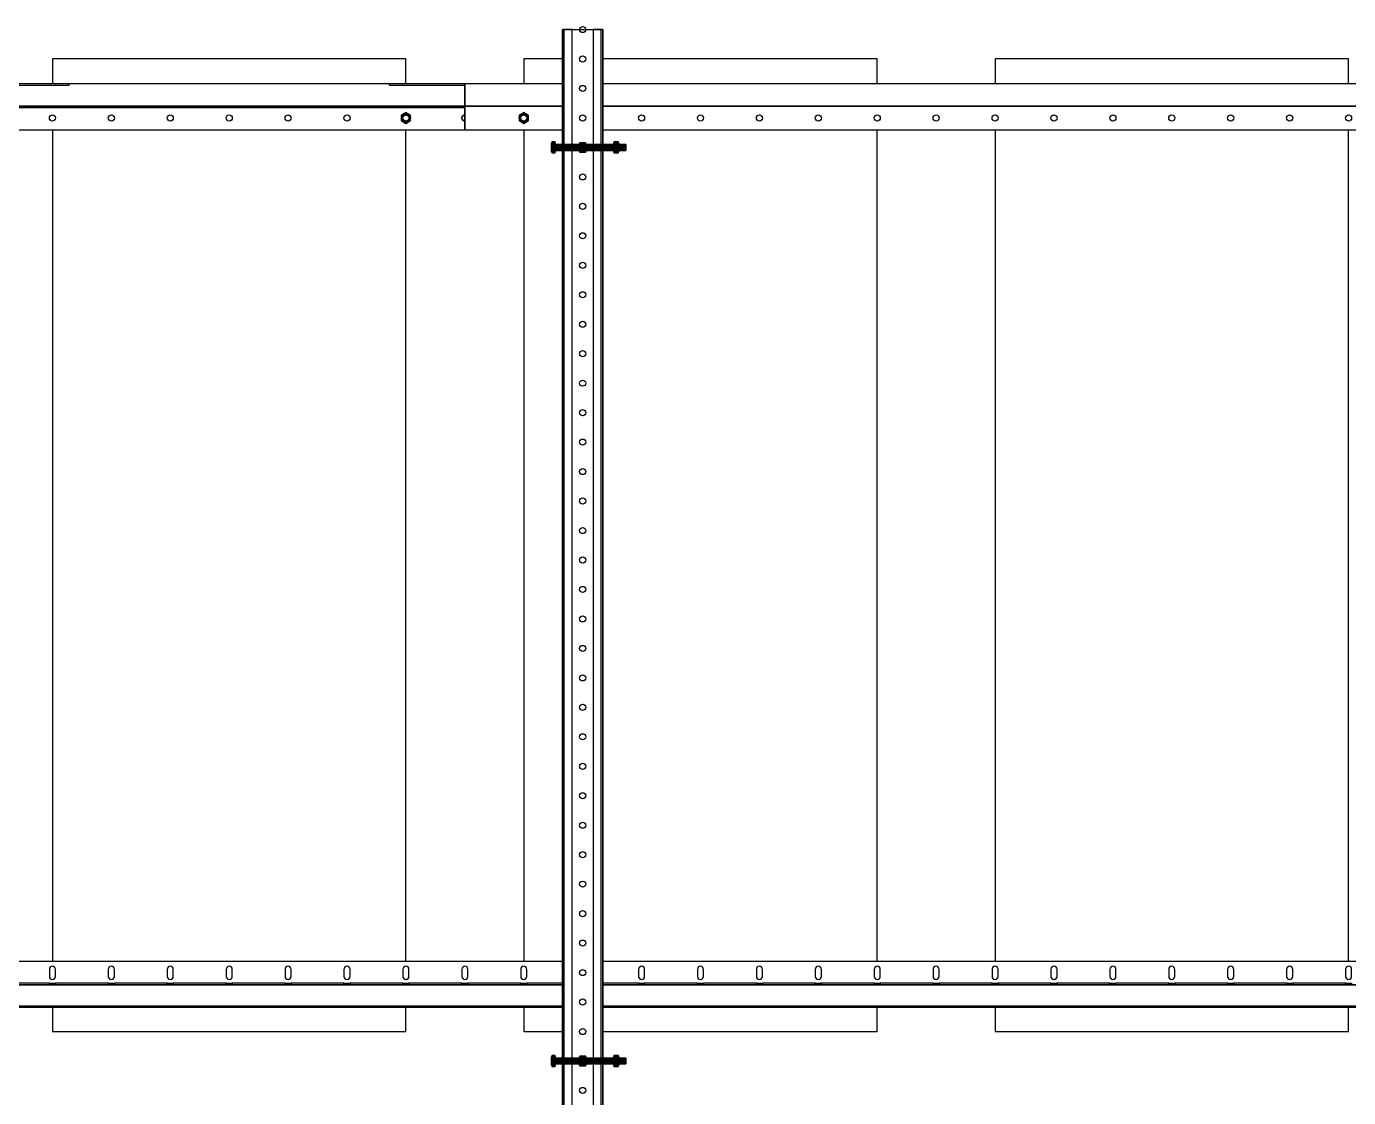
# Model space of a CAD drawing. Header units: millimetres. Extents: x -962357 to -591296, y -223672 to 59420.
# Drawn here: x -781352 to -780230, y -174275 to -173366 of the extents above; entities that cross this region are included whole.
import ezdxf

# ---------------------------------------------------------------- set-up
doc = ezdxf.new("R2010")
doc.units = ezdxf.units.MM
doc.linetypes.add('TA_HL_003.00000', pattern=[19.5, 10.65, -8.85])
for name, color, linetype in [('000 - H A T C H', 8, 'Continuous'), ('000 - WIPEOUT', 250, 'Continuous'), ('001 - ASCESSORIES', 251, 'Continuous'), ('A11_ALU.SOLID SHEET', 2, 'Continuous')]:
    doc.layers.add(name, color=color, linetype=linetype)
pattern_1 = [(110, (-0.5, 0), (-0.939693, -0.34202), []), (110, (-0.2012, 0.6409), (-0.939693, -0.34202), [1.25, -0.25, 0, -0.25])]

# ---------------------------------------------------------------- blocks, each defined once
blk = doc.blocks.new('*U4875')
at = {"color": 3}
for points in [[(-412.5, -850), (412.5, -850), (412.5, -1150), (-412.5, -1150)], [(-412.5, -1250), (412.5, -1250), (412.5, -1550), (-412.5, -1550)], [(-412.5, -1650), (412.5, -1650), (412.5, -1950), (-412.5, -1950)]]:
    blk.add_wipeout(points, dxfattribs=at).dxf.layer = '000 - WIPEOUT'
at = {"layer": 'A11_ALU.SOLID SHEET', "color": 0, "linetype": 'ByBlock'}
for points in [[(-412.5, -1150), (412.5, -1150), (412.5, -850), (-412.5, -850)], [(-412.5, -1550), (412.5, -1550), (412.5, -1250), (-412.5, -1250)], [(-412.5, -1950), (412.5, -1950), (412.5, -1650), (-412.5, -1650)]]:
    blk.add_lwpolyline(points, close=True, dxfattribs=at)
blk = doc.blocks.new('000 - ASSCESSORIES_FAMELINE_GALV.BRACKET_FITTING_Z-PROFILE_HR-02AA_TOP_VIEW')
blk.add_wipeout([(-1200, 39), (1200, 39), (1200, 0), (-1200, 0)]).dxf.layer = '000 - WIPEOUT'
at = {"layer": '001 - ASCESSORIES', "linetype": 'Continuous'}
for p, q in [((-1200, 39), (1200, 39)), ((-1200, 0), (1200, 0))]:
    blk.add_line(p, q, dxfattribs=at)
at = {"layer": '001 - ASCESSORIES', "color": 1, "linetype": 'ByBlock'}
for p, q in [((-277.6, 20.2), (-277.6, 19)), ((-227.6, 20.2), (-227.6, 19)), ((-177.6, 20.2), (-177.6, 19)), ((-127.6, 20.2), (-127.6, 19)), ((-77.6, 20.2), (-77.6, 19)), ((-27.6, 20.2), (-27.6, 19)), ((22.4, 20.2), (22.4, 19)), ((72.4, 20.2), (72.4, 19)), ((122.4, 20.2), (122.4, 19)), ((172.4, 20.2), (172.4, 19)), ((222.4, 20.2), (222.4, 19)), ((272.4, 20.2), (272.4, 19)), ((322.4, 20.2), (322.4, 19)), ((372.4, 20.2), (372.4, 19)), ((422.4, 20.2), (422.4, 19)), ((472.4, 20.2), (472.4, 19)), ((522.4, 20.2), (522.4, 19)), ((572.4, 20.2), (572.4, 19)), ((622.4, 20.2), (622.4, 19)), ((672.4, 20.2), (672.4, 19)), ((722.4, 20.2), (722.4, 19)), ((772.4, 20.2), (772.4, 19)), ((822.4, 20.2), (822.4, 19))]:
    blk.add_line(p, q, dxfattribs=at)
at = {"layer": '001 - ASCESSORIES', "color": 0, "linetype": 'ByBlock'}
blk.add_lwpolyline([(-1200, 39), (1200, 39), (1200, 19), (-1200, 19)], close=True, dxfattribs=at)
at = {"layer": '001 - ASCESSORIES'}
for points in [[(-272.4, 26), (-272.4, 32, 1), (-277.6, 32), (-277.6, 26, 1)], [(-222.4, 26), (-222.4, 32, 1), (-227.6, 32), (-227.6, 26, 1)], [(-172.4, 26), (-172.4, 32, 1), (-177.6, 32), (-177.6, 26, 1)], [(-122.4, 26), (-122.4, 32, 1), (-127.6, 32), (-127.6, 26, 1)], [(-72.4, 26), (-72.4, 32, 1), (-77.6, 32), (-77.6, 26, 1)], [(-22.4, 26), (-22.4, 32, 1), (-27.6, 32), (-27.6, 26, 1)], [(27.6, 26), (27.6, 32, 1), (22.4, 32), (22.4, 26, 1)], [(77.6, 26), (77.6, 32, 1), (72.4, 32), (72.4, 26, 1)], [(127.6, 26), (127.6, 32, 1), (122.4, 32), (122.4, 26, 1)], [(177.6, 26), (177.6, 32, 1), (172.4, 32), (172.4, 26, 1)], [(227.6, 26), (227.6, 32, 1), (222.4, 32), (222.4, 26, 1)], [(277.6, 26), (277.6, 32, 1), (272.4, 32), (272.4, 26, 1)], [(327.6, 26), (327.6, 32, 1), (322.4, 32), (322.4, 26, 1)], [(377.6, 26), (377.6, 32, 1), (372.4, 32), (372.4, 26, 1)], [(427.6, 26), (427.6, 32, 1), (422.4, 32), (422.4, 26, 1)], [(477.6, 26), (477.6, 32, 1), (472.4, 32), (472.4, 26, 1)], [(527.6, 26), (527.6, 32, 1), (522.4, 32), (522.4, 26, 1)], [(577.6, 26), (577.6, 32, 1), (572.4, 32), (572.4, 26, 1)], [(627.6, 26), (627.6, 32, 1), (622.4, 32), (622.4, 26, 1)], [(677.6, 26), (677.6, 32, 1), (672.4, 32), (672.4, 26, 1)], [(727.6, 26), (727.6, 32, 1), (722.4, 32), (722.4, 26, 1)], [(777.6, 26), (777.6, 32, 1), (772.4, 32), (772.4, 26, 1)], [(827.6, 26), (827.6, 32, 1), (822.4, 32), (822.4, 26, 1)]]:
    blk.add_lwpolyline(points, format="xyb", close=True, dxfattribs=at)
blk.add_lwpolyline([(-1200, 19), (1200, 19), (1200, 0), (-1200, 0)], close=True, dxfattribs=at)
at = {"layer": '001 - ASCESSORIES', "color": 1, "linetype": 'ByBlock'}
for points in [[(-277.6, 20.2), (-322.4, 20.2), (-322.4, 19), (-277.6, 19)], [(-277.6, 20.2), (-272.4, 20.2), (-272.4, 19), (-277.6, 19)], [(-227.6, 20.2), (-272.4, 20.2), (-272.4, 19), (-227.6, 19)], [(-227.6, 20.2), (-222.4, 20.2), (-222.4, 19), (-227.6, 19)], [(-177.6, 20.2), (-222.4, 20.2), (-222.4, 19), (-177.6, 19)], [(-177.6, 20.2), (-172.4, 20.2), (-172.4, 19), (-177.6, 19)], [(-127.6, 20.2), (-172.4, 20.2), (-172.4, 19), (-127.6, 19)], [(-127.6, 20.2), (-122.4, 20.2), (-122.4, 19), (-127.6, 19)], [(-77.6, 20.2), (-122.4, 20.2), (-122.4, 19), (-77.6, 19)], [(-77.6, 20.2), (-72.4, 20.2), (-72.4, 19), (-77.6, 19)], [(-27.6, 20.2), (-72.4, 20.2), (-72.4, 19), (-27.6, 19)], [(-27.6, 20.2), (-22.4, 20.2), (-22.4, 19), (-27.6, 19)], [(22.4, 20.2), (-22.4, 20.2), (-22.4, 19), (22.4, 19)], [(22.4, 20.2), (27.6, 20.2), (27.6, 19), (22.4, 19)], [(72.4, 20.2), (27.6, 20.2), (27.6, 19), (72.4, 19)], [(72.4, 20.2), (77.6, 20.2), (77.6, 19), (72.4, 19)], [(122.4, 20.2), (77.6, 20.2), (77.6, 19), (122.4, 19)], [(122.4, 20.2), (127.6, 20.2), (127.6, 19), (122.4, 19)], [(172.4, 20.2), (127.6, 20.2), (127.6, 19), (172.4, 19)], [(172.4, 20.2), (177.6, 20.2), (177.6, 19), (172.4, 19)], [(222.4, 20.2), (177.6, 20.2), (177.6, 19), (222.4, 19)], [(222.4, 20.2), (227.6, 20.2), (227.6, 19), (222.4, 19)], [(272.4, 20.2), (227.6, 20.2), (227.6, 19), (272.4, 19)], [(272.4, 20.2), (277.6, 20.2), (277.6, 19), (272.4, 19)], [(322.4, 20.2), (277.6, 20.2), (277.6, 19), (322.4, 19)], [(322.4, 20.2), (327.6, 20.2), (327.6, 19), (322.4, 19)], [(372.4, 20.2), (327.6, 20.2), (327.6, 19), (372.4, 19)], [(372.4, 20.2), (377.6, 20.2), (377.6, 19), (372.4, 19)], [(422.4, 20.2), (377.6, 20.2), (377.6, 19), (422.4, 19)], [(422.4, 20.2), (427.6, 20.2), (427.6, 19), (422.4, 19)], [(472.4, 20.2), (427.6, 20.2), (427.6, 19), (472.4, 19)], [(472.4, 20.2), (477.6, 20.2), (477.6, 19), (472.4, 19)], [(522.4, 20.2), (477.6, 20.2), (477.6, 19), (522.4, 19)], [(522.4, 20.2), (527.6, 20.2), (527.6, 19), (522.4, 19)], [(572.4, 20.2), (527.6, 20.2), (527.6, 19), (572.4, 19)], [(572.4, 20.2), (577.6, 20.2), (577.6, 19), (572.4, 19)], [(622.4, 20.2), (577.6, 20.2), (577.6, 19), (622.4, 19)], [(622.4, 20.2), (627.6, 20.2), (627.6, 19), (622.4, 19)], [(672.4, 20.2), (627.6, 20.2), (627.6, 19), (672.4, 19)], [(672.4, 20.2), (677.6, 20.2), (677.6, 19), (672.4, 19)], [(722.4, 20.2), (677.6, 20.2), (677.6, 19), (722.4, 19)], [(722.4, 20.2), (727.6, 20.2), (727.6, 19), (722.4, 19)], [(772.4, 20.2), (727.6, 20.2), (727.6, 19), (772.4, 19)], [(772.4, 20.2), (777.6, 20.2), (777.6, 19), (772.4, 19)], [(822.4, 20.2), (777.6, 20.2), (777.6, 19), (822.4, 19)], [(822.4, 20.2), (827.6, 20.2), (827.6, 19), (822.4, 19)]]:
    blk.add_lwpolyline(points, close=True, dxfattribs=at)
at = {"layer": '001 - ASCESSORIES', "color": 2}
blk.add_lwpolyline([(-1200, 1.2), (1200, 1.2), (1200, 0), (-1200, 0)], close=True, dxfattribs=at)
blk = doc.blocks.new('*U4903')
at = {"layer": '001 - ASCESSORIES', "linetype": 'ByBlock', "rotation": 180}
blk.add_blockref('000 - ASSCESSORIES_FAMELINE_GALV.BRACKET_FITTING_Z-PROFILE_HR-02AA_TOP_VIEW', (0, 39), dxfattribs=at)
blk = doc.blocks.new('000 - ASSCESSORIES_FAMELINE_GALV.BRACKET_FITTING_Z-PROFILE_HR-02B_TOP_VIEW')
blk.add_wipeout([(-1200, 39), (1200, 39), (1200, 0), (-1200, 0)]).dxf.layer = '000 - WIPEOUT'
at = {"layer": '001 - ASCESSORIES', "linetype": 'ByBlock'}
blk.add_line((1200, 20.2), (-1200, 20.2), dxfattribs=at)
at = {"layer": '001 - ASCESSORIES'}
blk.add_line((1200, 19), (-1200, 19), dxfattribs=at)
at = {"layer": '001 - ASCESSORIES', "color": 0}
blk.add_lwpolyline([(-1200, 39), (-1200, 19), (1200, 19), (1200, 39)], close=True, dxfattribs=at)
at = {"layer": '001 - ASCESSORIES'}
blk.add_lwpolyline([(-1200, 19), (-1200, 0), (1200, 0), (1200, 19)], close=True, dxfattribs=at)
at = {"layer": '001 - ASCESSORIES', "color": 2}
for points in [[(-1200, 1.2), (-1200, 0), (-1135.9, 0), (-1135.9, 1.2)], [(-864.1, 1.2), (-864.1, 0), (-735.9, 0), (-735.9, 1.2)]]:
    blk.add_lwpolyline(points, close=True, dxfattribs=at)
at = {"layer": '001 - ASCESSORIES'}
for centre in [(-1150, 29), (-1100, 29), (-1050, 29), (-1000, 29), (-950, 29), (-900, 29), (-850, 29)]:
    blk.add_circle(centre, 2.6, dxfattribs=at)
blk.add_arc((-1200, 29), 2.6, 270, 90, dxfattribs=at)
blk = doc.blocks.new('000 - ASSCESSORIES_FAMELINE_GALV._SPICE-FOR_HR-02B_TOP_VIEW')
at = {"layer": '001 - ASCESSORIES', "linetype": 'ByBlock'}
blk.add_lwpolyline([(-75, 6.8), (75, 6.8), (75, 8.8), (-75, 8.8)], close=True, dxfattribs=at)
at = {"layer": '001 - ASCESSORIES', "color": 0, "linetype": 'ByBlock'}
blk.add_lwpolyline([(-75, 8.8), (75, 8.8), (75, -10), (-75, -10)], close=True, dxfattribs=at)
at = {"layer": '001 - ASCESSORIES', "color": 1}
for points in [[(-57.6, 6.8), (-42.4, 6.8), (-42.4, 8.8), (-57.6, 8.8)], [(-2.6, 6.8), (2.6, 6.8), (2.6, 8.8), (-2.6, 8.8)], [(47.4, 6.8), (52.6, 6.8), (52.6, 8.8), (47.4, 8.8)]]:
    blk.add_lwpolyline(points, close=True, dxfattribs=at)
blk.add_lwpolyline([(-55, -2.6), (-45, -2.6, 1), (-45, 2.6), (-55, 2.6, 1)], format="xyb", close=True, dxfattribs=at)
at = {"layer": '001 - ASCESSORIES'}
for centre in [(0, 0), (50, 0)]:
    blk.add_circle(centre, 2.6, dxfattribs=at)
blk = doc.blocks.new('*U4659')
at = {"layer": '001 - ASCESSORIES', "color": 0, "linetype": 'ByBlock'}
blk.add_blockref('000 - ASSCESSORIES_FAMELINE_GALV._SPICE-FOR_HR-02B_TOP_VIEW', (0, 0), dxfattribs=at)
blk = doc.blocks.new('*U4663')
at = {"layer": '001 - ASCESSORIES', "color": 0}
blk.add_lwpolyline([(4.6, 0), (2.3, 4), (-2.3, 4), (-4.6, 0), (-2.3, -4), (2.3, -4)], close=True, dxfattribs=at)
at = {"layer": '001 - ASCESSORIES', "color": 8}
blk.add_circle((0, 0), 3.85, dxfattribs=at)
at = {"layer": '001 - ASCESSORIES', "color": 0}
blk.add_circle((0, 0), 2.6, dxfattribs=at)
blk = doc.blocks.new('*U4664')
at = {"layer": '000 - H A T C H'}
h = blk.add_hatch(color=250, dxfattribs=at)
h.dxf.hatch_style = 1
h.paths.add_polyline_path([(4, -2.3), (4, 2.3), (0, 4.6), (-4, 2.3), (-4, -2.3), (0, -4.6)])
h.paths.add_polyline_path([(0, -2.6, -1), (0, 2.6, -1)], flags=16)
at = {"layer": '001 - ASCESSORIES', "color": 0, "rotation": 270}
blk.add_blockref('*U4663', (0, 0), dxfattribs=at)
blk = doc.blocks.new('*U4682')
at = {"color": 1}
for p, q in [((-3.5, 3.5), (3.5, 3.5)), ((-3.5, 0), (3.5, 0))]:
    blk.add_line(p, q, dxfattribs=at)
at = {"color": 0}
for points in [[(-2.3, 3.2, 0.249855), (-4.6, 3.2), (-4.6, 0.3, 0.249855), (-2.3, 0.3)], [(2.3, 3.2, 0.062432), (0, 3.5, 0.062432), (-2.3, 3.2), (-2.3, 0.3, 0.061701), (0, 0, 0.061701), (2.3, 0.3)], [(4.6, 3.2, 0.249855), (2.3, 3.2), (2.3, 0.3, 0.249855), (4.6, 0.3)]]:
    blk.add_lwpolyline(points, format="xyb", close=True, dxfattribs=at)
blk = doc.blocks.new('*U4688')
at = {"layer": '000 - H A T C H'}
h = blk.add_hatch(dxfattribs=at)
h.set_pattern_fill('ANSI35', color=8, scale=4, angle=65)
h.set_pattern_definition(pattern_1)
h.paths.add_polyline_path([(0, -2.5), (14.5, -2.5), (14.5, 2.5), (0, 2.5)])
at = {"color": 8}
blk.add_line((14.5, -2.5), (14.5, 2.5), dxfattribs=at)
at = {"color": 1}
blk.add_lwpolyline([(14.5, 2.5), (0, 2.5), (0, -2.5), (14.5, -2.5), (15, -2), (15, 2)], close=True, dxfattribs=at)
blk = doc.blocks.new('*U4699')
at = {"layer": '000 - H A T C H'}
h = blk.add_hatch(color=250, dxfattribs=at)
h.dxf.hatch_style = 1
edge = h.paths.add_edge_path()
edge.add_line((-0.3, -4.6), (-3.2, -4.6))
edge.add_arc((-1, -3.5), 2.45, 180, 208.0569, ccw=False)
edge.add_line((-3.5, -3.5), (-3.5, 0))
edge.add_arc((5.9, 0), 9.36, 179.9761, 180.0239, ccw=False)
edge.add_line((-3.5, 0), (-3.5, 0))
edge.add_arc((5.9, 0), 9.36, 179.9761, 180.0239, ccw=False)
edge.add_line((-3.5, 0), (-3.5, 3.5))
edge.add_arc((-1, 3.5), 2.45, 151.9431, 180, ccw=False)
edge.add_line((-3.2, 4.6), (-0.3, 4.6))
edge.add_arc((-2.5, 3.5), 2.45, 360, 388.0569, ccw=False)
edge.add_line((0, 3.5), (0, -3.5))
edge.add_arc((-2.5, -3.5), 2.45, 331.9431, 360, ccw=False)
blk.add_blockref('*U4688', (0, 0))
at = {"layer": '001 - ASCESSORIES', "rotation": 90}
blk.add_blockref('*U4682', (0, 0), dxfattribs=at)
blk = doc.blocks.new('*U4904')
for p in [(-1250, -10), (-1150, -10)]:
    blk.add_blockref('*U4699', p)
at = {"layer": '001 - ASCESSORIES', "linetype": 'TA_HL_003.00000', "rotation": 180}
blk.add_blockref('*U4659', (-1200, -10), dxfattribs=at)
at = {"layer": '001 - ASCESSORIES', "color": 0, "linetype": 'ByBlock'}
blk.add_blockref('000 - ASSCESSORIES_FAMELINE_GALV.BRACKET_FITTING_Z-PROFILE_HR-02B_TOP_VIEW', (0, -39), dxfattribs=at)
at = {"layer": '001 - ASCESSORIES', "color": 1, "linetype": 'ByBlock'}
blk.add_circle((-1200, -10), 2.6, dxfattribs=at)
at = {"layer": '001 - ASCESSORIES'}
blk.add_blockref('*U4664', (-1150, -10), dxfattribs=at)
at = {"linetype": 'ByBlock'}
blk.add_wipeout([(-2750, -39), (-1200, -39), (-1200, 0), (-2750, 0)], dxfattribs=at).dxf.layer = '000 - WIPEOUT'
at = {"layer": '001 - ASCESSORIES', "color": 1, "linetype": 'ByBlock'}
blk.add_lwpolyline([(-1200, 0), (-2750, 0), (-2750, -20), (-1200, -20)], close=True, dxfattribs=at)
at = {"layer": '001 - ASCESSORIES', "linetype": 'ByBlock'}
blk.add_lwpolyline([(-1200, -20), (-2750, -20), (-2750, -39), (-1200, -39)], close=True, dxfattribs=at)
at = {"layer": '001 - ASCESSORIES', "color": 1, "linetype": 'ByBlock'}
for centre in [(-1950, -10), (-1900, -10), (-1850, -10), (-1800, -10), (-1750, -10), (-1700, -10), (-1650, -10), (-1600, -10), (-1550, -10), (-1500, -10), (-1450, -10), (-1400, -10), (-1350, -10), (-1300, -10), (-1250, -10)]:
    blk.add_circle(centre, 2.6, dxfattribs=at)
at = {"layer": '001 - ASCESSORIES'}
blk.add_blockref('*U4664', (-1250, -10), dxfattribs=at)
blk = doc.blocks.new('*U4908')
at = {"color": 6}
blk.add_wipeout([(875, -17), (-875, -17), (-875, 17), (875, 17)], dxfattribs=at).dxf.layer = '000 - WIPEOUT'
at = {"layer": '001 - ASCESSORIES', "color": 0, "linetype": 'ByBlock'}
for p, q in [((875, 15.8), (-875, 15.8)), ((875, -15.8), (-875, -15.8))]:
    blk.add_line(p, q, dxfattribs=at)
at = {"layer": '001 - ASCESSORIES', "color": 1}
blk.add_lwpolyline([(875, 17), (875, -17), (-875, -17), (-875, 17)], close=True, dxfattribs=at)
at = {"layer": '001 - ASCESSORIES', "color": 0, "linetype": 'ByBlock'}
for points in [[(-875, 17), (-875, 9), (875, 9), (875, 17)], [(-875, -9), (-875, -17), (875, -17), (875, -9)]]:
    blk.add_lwpolyline(points, close=True, dxfattribs=at)
at = {"layer": '001 - ASCESSORIES', "color": 1, "linetype": 'Continuous'}
for centre in [(-875, 0), (-850, 0), (-825, 0), (-800, 0), (-775, 0), (-750, 0), (-725, 0), (-700, 0), (-675, 0), (-650, 0), (-625, 0), (-600, 0), (-575, 0), (-550, 0), (-525, 0), (-500, 0), (-475, 0), (-450, 0), (-425, 0), (-400, 0), (-375, 0), (-350, 0), (-325, 0), (-300, 0), (-275, 0), (-250, 0), (-225, 0), (-200, 0), (-175, 0), (-150, 0), (-125, 0), (-100, 0), (-75, 0), (-50, 0), (-25, 0), (0, 0), (25, 0), (50, 0), (75, 0), (100, 0), (125, 0), (150, 0), (175, 0), (200, 0), (225, 0), (250, 0), (275, 0), (300, 0), (325, 0), (350, 0), (375, 0), (400, 0), (425, 0), (450, 0), (475, 0), (500, 0), (525, 0), (550, 0), (575, 0), (600, 0), (625, 0), (650, 0), (675, 0), (700, 0), (725, 0), (750, 0), (775, 0), (800, 0), (825, 0), (850, 0), (875, 0)]:
    blk.add_circle(centre, 2.6, dxfattribs=at)
blk = doc.blocks.new('*U4696')
at = {"layer": '000 - H A T C H'}
h = blk.add_hatch(dxfattribs=at)
h.set_pattern_fill('ANSI35', color=8, scale=4, angle=65)
h.set_pattern_definition(pattern_1)
h.paths.add_polyline_path([(0, -2.5), (59.5, -2.5), (59.5, 2.5), (0, 2.5)])
at = {"color": 8}
blk.add_line((59.5, -2.5), (59.5, 2.5), dxfattribs=at)
at = {"color": 1}
blk.add_lwpolyline([(59.5, 2.5), (0, 2.5), (0, -2.5), (59.5, -2.5), (60, -2), (60, 2)], close=True, dxfattribs=at)
blk = doc.blocks.new('*U4748')
at = {"layer": '000 - H A T C H'}
h = blk.add_hatch(color=250, dxfattribs=at)
h.dxf.hatch_style = 1
edge = h.paths.add_edge_path()
edge.add_line((-0.3, -4.6), (-3.2, -4.6))
edge.add_arc((-1, -3.5), 2.45, 180, 208.0569, ccw=False)
edge.add_line((-3.5, -3.5), (-3.5, 0))
edge.add_arc((5.9, 0), 9.36, 179.9761, 180.0239, ccw=False)
edge.add_line((-3.5, 0), (-3.5, 0))
edge.add_arc((5.9, 0), 9.36, 179.9761, 180.0239, ccw=False)
edge.add_line((-3.5, 0), (-3.5, 3.5))
edge.add_arc((-1, 3.5), 2.45, 151.9431, 180, ccw=False)
edge.add_line((-3.2, 4.6), (-0.3, 4.6))
edge.add_arc((-2.5, 3.5), 2.45, 360, 388.0569, ccw=False)
edge.add_line((0, 3.5), (0, -3.5))
edge.add_arc((-2.5, -3.5), 2.45, 331.9431, 360, ccw=False)
blk.add_blockref('*U4696', (0, 0))
at = {"layer": '001 - ASCESSORIES', "rotation": 90}
blk.add_blockref('*U4682', (0, 0), dxfattribs=at)
blk = doc.blocks.new('*U4662')
at = {"color": 1}
for p, q in [((-3.5, 4.5), (3.5, 4.5)), ((-3.5, 0), (3.5, 0))]:
    blk.add_line(p, q, dxfattribs=at)
at = {"color": 0}
for points in [[(-2.3, 4.2, 0.249893), (-4.6, 4.2), (-4.6, 0.3, 0.249893), (-2.3, 0.3)], [(2.3, 4.2, 0.062422), (0, 4.5, 0.062422), (-2.3, 4.2), (-2.3, 0.3, 0.061692), (0, 0, 0.061692), (2.3, 0.3)], [(4.6, 4.2, 0.249893), (2.3, 4.2), (2.3, 0.3, 0.249893), (4.6, 0.3)]]:
    blk.add_lwpolyline(points, format="xyb", close=True, dxfattribs=at)
blk = doc.blocks.new('*U4707')
at = {"layer": '000 - H A T C H'}
h = blk.add_hatch(color=250, dxfattribs=at)
h.dxf.hatch_style = 1
edge = h.paths.add_edge_path()
edge.add_line((0.3, 4.6), (4.2, 4.6))
edge.add_arc((2, 3.5), 2.45, 0, 28.0609, ccw=False)
edge.add_line((4.5, 3.5), (4.5, 0))
edge.add_arc((-4.9, 0), 9.36, -0.0239, 0.0239, ccw=False)
edge.add_line((4.5, 0), (4.5, 0))
edge.add_arc((-4.9, 0), 9.36, -0.0239, 0.0239, ccw=False)
edge.add_line((4.5, 0), (4.5, -3.5))
edge.add_arc((2, -3.5), 2.45, -28.0609, 0, ccw=False)
edge.add_line((4.2, -4.6), (0.3, -4.6))
edge.add_arc((2.5, -3.5), 2.45, 180, 208.0609, ccw=False)
edge.add_line((0, -3.5), (0, 3.5))
edge.add_arc((2.5, 3.5), 2.45, 151.9391, 180, ccw=False)
at = {"layer": '001 - ASCESSORIES', "color": 0, "rotation": 270}
blk.add_blockref('*U4662', (0, 0), dxfattribs=at)
blk = doc.blocks.new('*U4821')
at = {"layer": '001 - ASCESSORIES'}
blk.add_blockref('*U4748', (-23, 0), dxfattribs=at)
at = {"layer": '001 - ASCESSORIES', "color": 2}
for rotation in [90, 90, 270, 270]:
    blk.add_blockref('*U4664', (0, 0), dxfattribs=dict(at, rotation=rotation))
at = {"layer": '001 - ASCESSORIES', "color": 1}
blk.add_blockref('*U4707', (26.2, 0), dxfattribs=at)
blk = doc.blocks.new('*U4956')
at = {"layer": 'A11_ALU.SOLID SHEET', "color": 0, "linetype": 'ByBlock', "rotation": 90}
blk.add_blockref('*U4875', (-37500, 1968), dxfattribs=at)
at = {"layer": '001 - ASCESSORIES', "linetype": 'ByBlock', "rotation": 180}
for name, p in [('*U4904', (-37500, 2320.5)), ('*U4903', (-36375, 1615.2))]:
    blk.add_blockref(name, p, dxfattribs=at)
at = {"layer": '001 - ASCESSORIES', "linetype": 'ByBlock', "rotation": 270}
blk.add_blockref('*U4908', (-36200, 1530.5), dxfattribs=at)
at = {"layer": '001 - ASCESSORIES', "linetype": 'ByBlock'}
for p in [(-36200, 2305.5), (-36200, 1530.5)]:
    blk.add_blockref('*U4821', p, dxfattribs=at)
blk = doc.blocks.new('*U706')
at = {"color": 3}
for points in [[(-412.5, -850), (412.5, -850), (412.5, -1150), (-412.5, -1150)], [(-412.5, -1250), (412.5, -1250), (412.5, -1550), (-412.5, -1550)], [(-412.5, -1650), (412.5, -1650), (412.5, -1950), (-412.5, -1950)]]:
    blk.add_wipeout(points, dxfattribs=at).dxf.layer = '000 - WIPEOUT'
at = {"layer": 'A11_ALU.SOLID SHEET', "color": 0, "linetype": 'ByBlock'}
for points in [[(-412.5, -1150), (412.5, -1150), (412.5, -850), (-412.5, -850)], [(-412.5, -1550), (412.5, -1550), (412.5, -1250), (-412.5, -1250)], [(-412.5, -1950), (412.5, -1950), (412.5, -1650), (-412.5, -1650)]]:
    blk.add_lwpolyline(points, close=True, dxfattribs=at)
blk = doc.blocks.new('*U507')
at = {"layer": '001 - ASCESSORIES', "linetype": 'ByBlock', "rotation": 180}
blk.add_blockref('000 - ASSCESSORIES_FAMELINE_GALV.BRACKET_FITTING_Z-PROFILE_HR-02AA_TOP_VIEW', (0, 39), dxfattribs=at)
blk = doc.blocks.new('*U670')
at = {"layer": '001 - ASCESSORIES', "color": 0, "linetype": 'ByBlock'}
blk.add_blockref('000 - ASSCESSORIES_FAMELINE_GALV._SPICE-FOR_HR-02B_TOP_VIEW', (0, 0), dxfattribs=at)
blk = doc.blocks.new('*U350')
at = {"layer": '001 - ASCESSORIES', "color": 0}
blk.add_lwpolyline([(4.6, 0), (2.3, 4), (-2.3, 4), (-4.6, 0), (-2.3, -4), (2.3, -4)], close=True, dxfattribs=at)
at = {"layer": '001 - ASCESSORIES', "color": 8}
blk.add_circle((0, 0), 3.85, dxfattribs=at)
at = {"layer": '001 - ASCESSORIES', "color": 0}
blk.add_circle((0, 0), 2.6, dxfattribs=at)
blk = doc.blocks.new('*U671')
at = {"layer": '000 - H A T C H'}
h = blk.add_hatch(color=250, dxfattribs=at)
h.dxf.hatch_style = 1
h.paths.add_polyline_path([(4, -2.3), (4, 2.3), (0, 4.6), (-4, 2.3), (-4, -2.3), (0, -4.6)])
h.paths.add_polyline_path([(0, -2.6, -1), (0, 2.6, -1)], flags=16)
at = {"layer": '001 - ASCESSORIES', "color": 0, "rotation": 270}
blk.add_blockref('*U350', (0, 0), dxfattribs=at)
blk = doc.blocks.new('*U351')
at = {"color": 1}
for p, q in [((-3.5, 3.5), (3.5, 3.5)), ((-3.5, 0), (3.5, 0))]:
    blk.add_line(p, q, dxfattribs=at)
at = {"color": 0}
for points in [[(-2.3, 3.2, 0.249855), (-4.6, 3.2), (-4.6, 0.3, 0.249855), (-2.3, 0.3)], [(2.3, 3.2, 0.062432), (0, 3.5, 0.062432), (-2.3, 3.2), (-2.3, 0.3, 0.061701), (0, 0, 0.061701), (2.3, 0.3)], [(4.6, 3.2, 0.249855), (2.3, 3.2), (2.3, 0.3, 0.249855), (4.6, 0.3)]]:
    blk.add_lwpolyline(points, format="xyb", close=True, dxfattribs=at)
blk = doc.blocks.new('*U357')
at = {"layer": '000 - H A T C H'}
h = blk.add_hatch(dxfattribs=at)
h.set_pattern_fill('ANSI35', color=8, scale=4, angle=65)
h.set_pattern_definition(pattern_1)
h.paths.add_polyline_path([(0, -2.5), (14.5, -2.5), (14.5, 2.5), (0, 2.5)])
at = {"color": 8}
blk.add_line((14.5, -2.5), (14.5, 2.5), dxfattribs=at)
at = {"color": 1}
blk.add_lwpolyline([(14.5, 2.5), (0, 2.5), (0, -2.5), (14.5, -2.5), (15, -2), (15, 2)], close=True, dxfattribs=at)
blk = doc.blocks.new('*U666')
at = {"layer": '000 - H A T C H'}
h = blk.add_hatch(color=250, dxfattribs=at)
h.dxf.hatch_style = 1
edge = h.paths.add_edge_path()
edge.add_line((-0.3, -4.6), (-3.2, -4.6))
edge.add_arc((-1, -3.5), 2.45, 180, 208.0569, ccw=False)
edge.add_line((-3.5, -3.5), (-3.5, 0))
edge.add_arc((5.9, 0), 9.36, 179.9761, 180.0239, ccw=False)
edge.add_line((-3.5, 0), (-3.5, 0))
edge.add_arc((5.9, 0), 9.36, 179.9761, 180.0239, ccw=False)
edge.add_line((-3.5, 0), (-3.5, 3.5))
edge.add_arc((-1, 3.5), 2.45, 151.9431, 180, ccw=False)
edge.add_line((-3.2, 4.6), (-0.3, 4.6))
edge.add_arc((-2.5, 3.5), 2.45, 360, 388.0569, ccw=False)
edge.add_line((0, 3.5), (0, -3.5))
edge.add_arc((-2.5, -3.5), 2.45, 331.9431, 360, ccw=False)
blk.add_blockref('*U357', (0, 0))
at = {"layer": '001 - ASCESSORIES', "rotation": 90}
blk.add_blockref('*U351', (0, 0), dxfattribs=at)
blk = doc.blocks.new('*U508')
for p in [(-1250, -10), (-1150, -10)]:
    blk.add_blockref('*U666', p)
at = {"layer": '001 - ASCESSORIES', "linetype": 'TA_HL_003.00000', "rotation": 180}
blk.add_blockref('*U670', (-1200, -10), dxfattribs=at)
at = {"layer": '001 - ASCESSORIES', "color": 0, "linetype": 'ByBlock'}
blk.add_blockref('000 - ASSCESSORIES_FAMELINE_GALV.BRACKET_FITTING_Z-PROFILE_HR-02B_TOP_VIEW', (0, -39), dxfattribs=at)
at = {"layer": '001 - ASCESSORIES', "color": 1, "linetype": 'ByBlock'}
blk.add_circle((-1200, -10), 2.6, dxfattribs=at)
at = {"layer": '001 - ASCESSORIES'}
blk.add_blockref('*U671', (-1150, -10), dxfattribs=at)
at = {"linetype": 'ByBlock'}
blk.add_wipeout([(-2750, -39), (-1200, -39), (-1200, 0), (-2750, 0)], dxfattribs=at).dxf.layer = '000 - WIPEOUT'
at = {"layer": '001 - ASCESSORIES', "color": 1, "linetype": 'ByBlock'}
blk.add_lwpolyline([(-1200, 0), (-2750, 0), (-2750, -20), (-1200, -20)], close=True, dxfattribs=at)
at = {"layer": '001 - ASCESSORIES', "linetype": 'ByBlock'}
blk.add_lwpolyline([(-1200, -20), (-2750, -20), (-2750, -39), (-1200, -39)], close=True, dxfattribs=at)
at = {"layer": '001 - ASCESSORIES', "color": 1, "linetype": 'ByBlock'}
for centre in [(-1950, -10), (-1900, -10), (-1850, -10), (-1800, -10), (-1750, -10), (-1700, -10), (-1650, -10), (-1600, -10), (-1550, -10), (-1500, -10), (-1450, -10), (-1400, -10), (-1350, -10), (-1300, -10), (-1250, -10)]:
    blk.add_circle(centre, 2.6, dxfattribs=at)
at = {"layer": '001 - ASCESSORIES'}
blk.add_blockref('*U671', (-1250, -10), dxfattribs=at)
blk = doc.blocks.new('*U522')
at = {"color": 6}
blk.add_wipeout([(875, -17), (-875, -17), (-875, 17), (875, 17)], dxfattribs=at).dxf.layer = '000 - WIPEOUT'
at = {"layer": '001 - ASCESSORIES', "color": 0, "linetype": 'ByBlock'}
for p, q in [((875, 15.8), (-875, 15.8)), ((875, -15.8), (-875, -15.8))]:
    blk.add_line(p, q, dxfattribs=at)
at = {"layer": '001 - ASCESSORIES', "color": 1}
blk.add_lwpolyline([(875, 17), (875, -17), (-875, -17), (-875, 17)], close=True, dxfattribs=at)
at = {"layer": '001 - ASCESSORIES', "color": 0, "linetype": 'ByBlock'}
for points in [[(-875, 17), (-875, 9), (875, 9), (875, 17)], [(-875, -9), (-875, -17), (875, -17), (875, -9)]]:
    blk.add_lwpolyline(points, close=True, dxfattribs=at)
at = {"layer": '001 - ASCESSORIES', "color": 1, "linetype": 'Continuous'}
for centre in [(-875, 0), (-850, 0), (-825, 0), (-800, 0), (-775, 0), (-750, 0), (-725, 0), (-700, 0), (-675, 0), (-650, 0), (-625, 0), (-600, 0), (-575, 0), (-550, 0), (-525, 0), (-500, 0), (-475, 0), (-450, 0), (-425, 0), (-400, 0), (-375, 0), (-350, 0), (-325, 0), (-300, 0), (-275, 0), (-250, 0), (-225, 0), (-200, 0), (-175, 0), (-150, 0), (-125, 0), (-100, 0), (-75, 0), (-50, 0), (-25, 0), (0, 0), (25, 0), (50, 0), (75, 0), (100, 0), (125, 0), (150, 0), (175, 0), (200, 0), (225, 0), (250, 0), (275, 0), (300, 0), (325, 0), (350, 0), (375, 0), (400, 0), (425, 0), (450, 0), (475, 0), (500, 0), (525, 0), (550, 0), (575, 0), (600, 0), (625, 0), (650, 0), (675, 0), (700, 0), (725, 0), (750, 0), (775, 0), (800, 0), (825, 0), (850, 0), (875, 0)]:
    blk.add_circle(centre, 2.6, dxfattribs=at)
blk = doc.blocks.new('*U365')
at = {"layer": '000 - H A T C H'}
h = blk.add_hatch(dxfattribs=at)
h.set_pattern_fill('ANSI35', color=8, scale=4, angle=65)
h.set_pattern_definition(pattern_1)
h.paths.add_polyline_path([(0, -2.5), (59.5, -2.5), (59.5, 2.5), (0, 2.5)])
at = {"color": 8}
blk.add_line((59.5, -2.5), (59.5, 2.5), dxfattribs=at)
at = {"color": 1}
blk.add_lwpolyline([(59.5, 2.5), (0, 2.5), (0, -2.5), (59.5, -2.5), (60, -2), (60, 2)], close=True, dxfattribs=at)
blk = doc.blocks.new('*U583')
at = {"layer": '000 - H A T C H'}
h = blk.add_hatch(color=250, dxfattribs=at)
h.dxf.hatch_style = 1
edge = h.paths.add_edge_path()
edge.add_line((-0.3, -4.6), (-3.2, -4.6))
edge.add_arc((-1, -3.5), 2.45, 180, 208.0569, ccw=False)
edge.add_line((-3.5, -3.5), (-3.5, 0))
edge.add_arc((5.9, 0), 9.36, 179.9761, 180.0239, ccw=False)
edge.add_line((-3.5, 0), (-3.5, 0))
edge.add_arc((5.9, 0), 9.36, 179.9761, 180.0239, ccw=False)
edge.add_line((-3.5, 0), (-3.5, 3.5))
edge.add_arc((-1, 3.5), 2.45, 151.9431, 180, ccw=False)
edge.add_line((-3.2, 4.6), (-0.3, 4.6))
edge.add_arc((-2.5, 3.5), 2.45, 360, 388.0569, ccw=False)
edge.add_line((0, 3.5), (0, -3.5))
edge.add_arc((-2.5, -3.5), 2.45, 331.9431, 360, ccw=False)
blk.add_blockref('*U365', (0, 0))
at = {"layer": '001 - ASCESSORIES', "rotation": 90}
blk.add_blockref('*U351', (0, 0), dxfattribs=at)
blk = doc.blocks.new('*U349')
at = {"color": 1}
for p, q in [((-3.5, 4.5), (3.5, 4.5)), ((-3.5, 0), (3.5, 0))]:
    blk.add_line(p, q, dxfattribs=at)
at = {"color": 0}
for points in [[(-2.3, 4.2, 0.249893), (-4.6, 4.2), (-4.6, 0.3, 0.249893), (-2.3, 0.3)], [(2.3, 4.2, 0.062422), (0, 4.5, 0.062422), (-2.3, 4.2), (-2.3, 0.3, 0.061692), (0, 0, 0.061692), (2.3, 0.3)], [(4.6, 4.2, 0.249893), (2.3, 4.2), (2.3, 0.3, 0.249893), (4.6, 0.3)]]:
    blk.add_lwpolyline(points, format="xyb", close=True, dxfattribs=at)
blk = doc.blocks.new('*U667')
at = {"layer": '000 - H A T C H'}
h = blk.add_hatch(color=250, dxfattribs=at)
h.dxf.hatch_style = 1
edge = h.paths.add_edge_path()
edge.add_line((0.3, 4.6), (4.2, 4.6))
edge.add_arc((2, 3.5), 2.45, 0, 28.0609, ccw=False)
edge.add_line((4.5, 3.5), (4.5, 0))
edge.add_arc((-4.9, 0), 9.36, -0.0239, 0.0239, ccw=False)
edge.add_line((4.5, 0), (4.5, 0))
edge.add_arc((-4.9, 0), 9.36, -0.0239, 0.0239, ccw=False)
edge.add_line((4.5, 0), (4.5, -3.5))
edge.add_arc((2, -3.5), 2.45, -28.0609, 0, ccw=False)
edge.add_line((4.2, -4.6), (0.3, -4.6))
edge.add_arc((2.5, -3.5), 2.45, 180, 208.0609, ccw=False)
edge.add_line((0, -3.5), (0, 3.5))
edge.add_arc((2.5, 3.5), 2.45, 151.9391, 180, ccw=False)
at = {"layer": '001 - ASCESSORIES', "color": 0, "rotation": 270}
blk.add_blockref('*U349', (0, 0), dxfattribs=at)
blk = doc.blocks.new('*U686')
at = {"layer": '001 - ASCESSORIES'}
blk.add_blockref('*U583', (-23, 0), dxfattribs=at)
at = {"layer": '001 - ASCESSORIES', "color": 2}
for rotation in [90, 90, 270, 270]:
    blk.add_blockref('*U671', (0, 0), dxfattribs=dict(at, rotation=rotation))
at = {"layer": '001 - ASCESSORIES', "color": 1}
blk.add_blockref('*U667', (26.2, 0), dxfattribs=at)

msp = doc.modelspace()

# ---------------------------------------------------------------- block references
msp.add_blockref('*U4956', (-744680, -175774.4))

# ---------------------------------------------------------------- next in the draw order: block references
at = {"layer": 'A11_ALU.SOLID SHEET', "color": 0, "linetype": 'ByBlock', "rotation": 90}
msp.add_blockref('*U706', (-782180, -173806.4), dxfattribs=at)

# ---------------------------------------------------------------- next in the draw order: block references
at = {"layer": '001 - ASCESSORIES', "linetype": 'ByBlock', "rotation": 180}
for name, p in [('*U508', (-782180, -173453.9)), ('*U507', (-781055, -174159.2))]:
    msp.add_blockref(name, p, dxfattribs=at)

# ---------------------------------------------------------------- next in the draw order: block references
at = {"layer": '001 - ASCESSORIES', "linetype": 'ByBlock', "rotation": 270}
msp.add_blockref('*U522', (-780880, -174243.9), dxfattribs=at)

# ---------------------------------------------------------------- next in the draw order: block references
at = {"layer": '001 - ASCESSORIES', "linetype": 'ByBlock'}
for p in [(-780880, -173468.9), (-780880, -174243.9)]:
    msp.add_blockref('*U686', p, dxfattribs=at)

doc.saveas('drawing.dxf')
